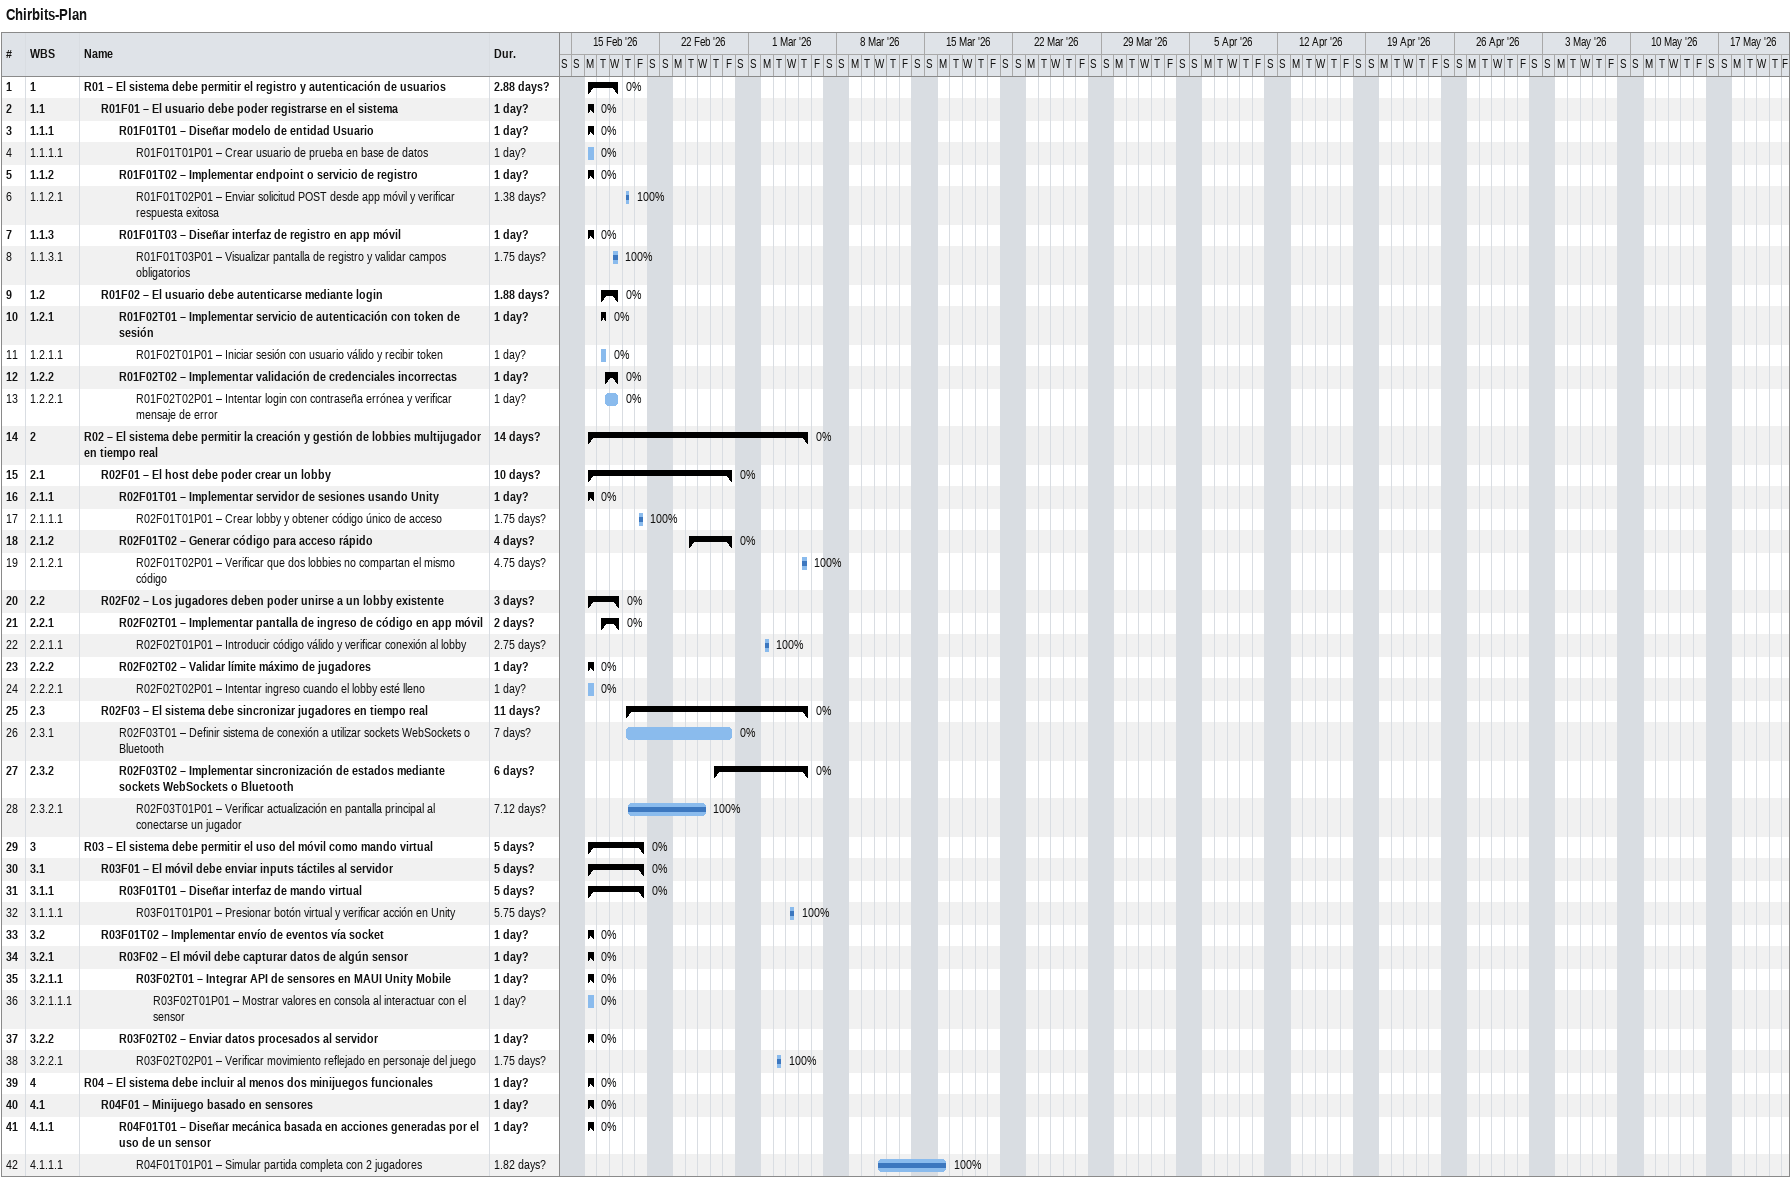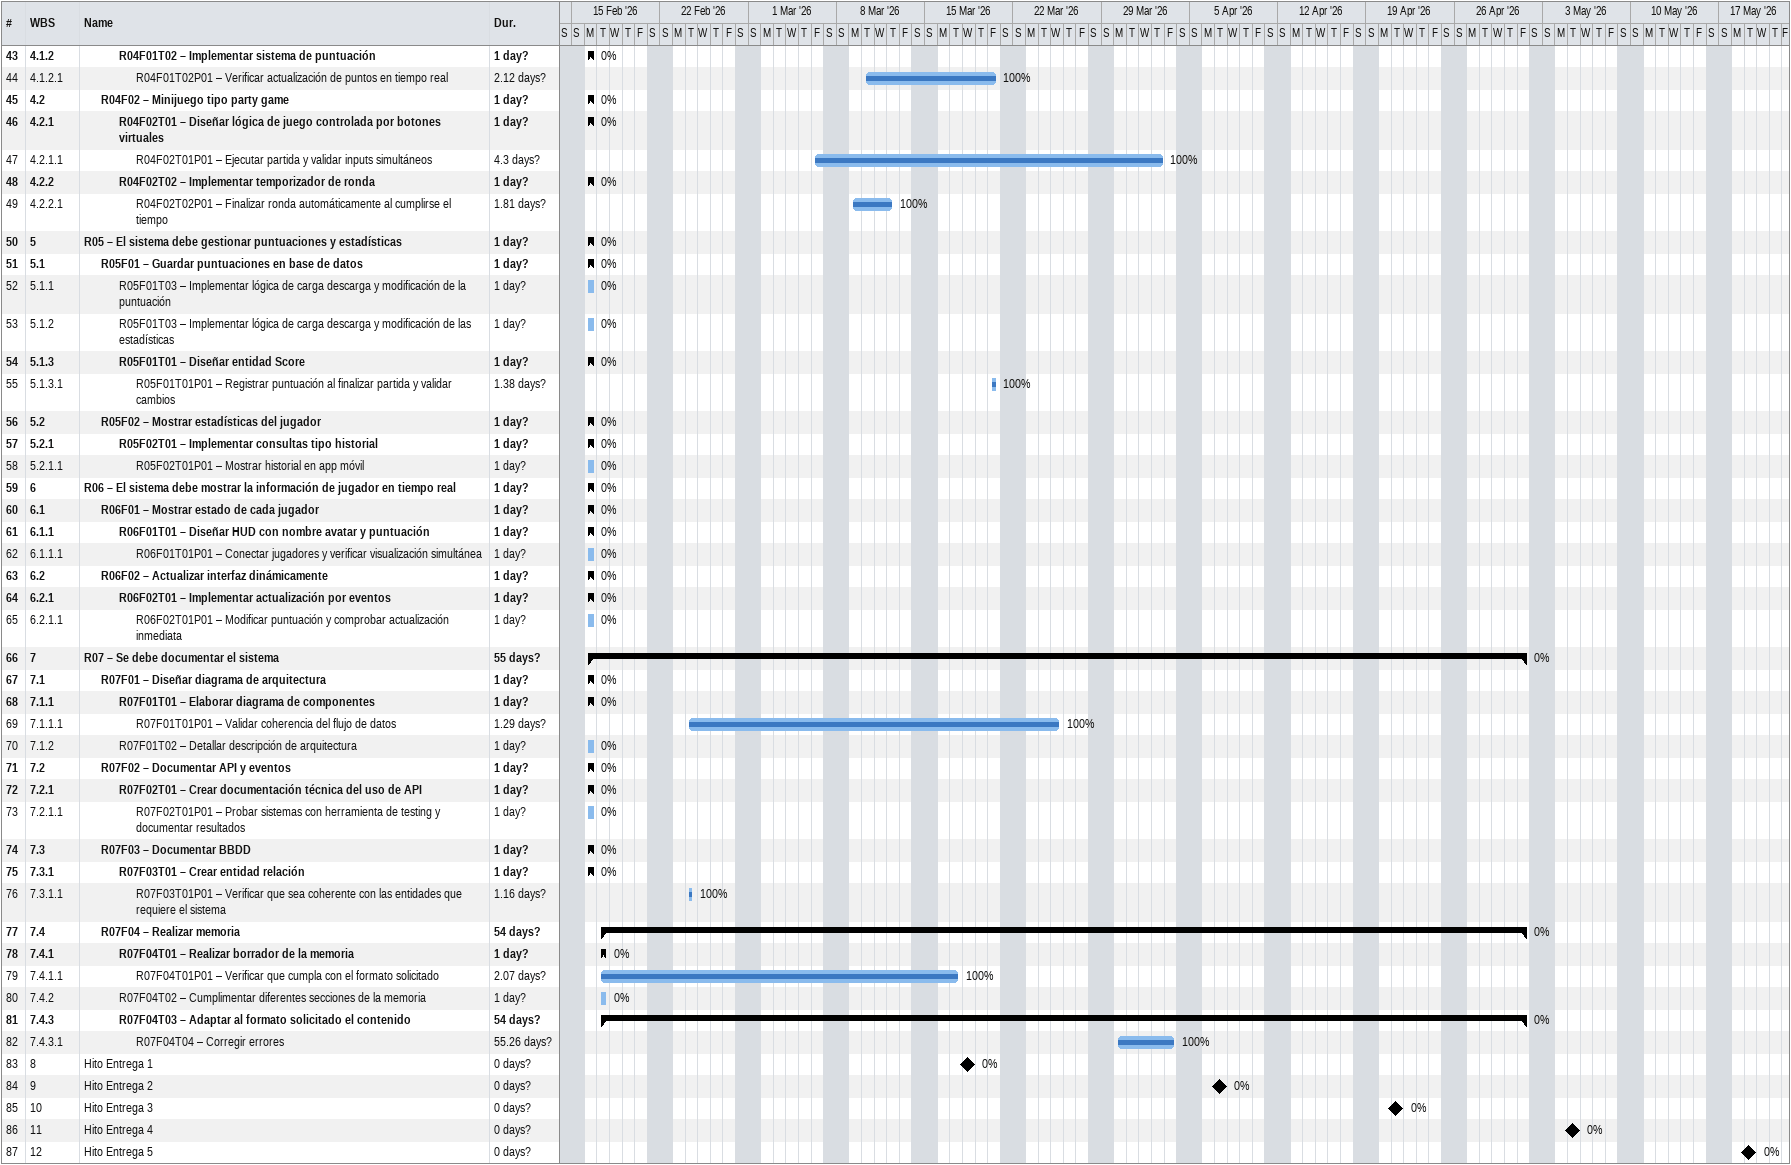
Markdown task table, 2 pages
Chirbits-Plan

| ID | WBS | Task | Duration | Start | Finish | % complete |
|---|---|---|---|---|---|---|
| 1 | 1 | **R01 – El sistema debe permitir el registro y autenticación de usuarios** | 2.88d? | 2026-02-16 | 2026-02-18 | 0 |
| 2 | 1.1 | **R01F01 – El usuario debe poder registrarse en el sistema** | 1d? | 2026-02-16 | 2026-02-16 | 0 |
| 3 | 1.1.1 | **R01F01T01 – Diseñar modelo de entidad Usuario** | 1d? | 2026-02-16 | 2026-02-16 | 0 |
| 4 | 1.1.1.1 | R01F01T01P01 – Crear usuario de prueba en base de datos | 1d? | 2026-02-16 | 2026-02-16 | 0 |
| 5 | 1.1.2 | **R01F01T02 – Implementar endpoint o servicio de registro** | 1d? | 2026-02-16 | 2026-02-16 | 0 |
| 6 | 1.1.2.1 | R01F01T02P01 – Enviar solicitud POST desde app móvil y verificar respuesta exitosa | 1.38d? | 2026-02-19 | 2026-02-19 | 100 |
| 7 | 1.1.3 | **R01F01T03 – Diseñar interfaz de registro en app móvil** | 1d? | 2026-02-16 | 2026-02-16 | 0 |
| 8 | 1.1.3.1 | R01F01T03P01 – Visualizar pantalla de registro y validar campos obligatorios | 1.75d? | 2026-02-18 | 2026-02-18 | 100 |
| 9 | 1.2 | **R01F02 – El usuario debe autenticarse mediante login** | 1.88d? | 2026-02-17 | 2026-02-18 | 0 |
| 10 | 1.2.1 | **R01F02T01 – Implementar servicio de autenticación con token de sesión** | 1d? | 2026-02-17 | 2026-02-17 | 0 |
| 11 | 1.2.1.1 | R01F02T01P01 – Iniciar sesión con usuario válido y recibir token | 1d? | 2026-02-17 | 2026-02-17 | 0 |
| 12 | 1.2.2 | **R01F02T02 – Implementar validación de credenciales incorrectas** | 1d? | 2026-02-17 | 2026-02-18 | 0 |
| 13 | 1.2.2.1 | R01F02T02P01 – Intentar login con contraseña errónea y verificar mensaje de error | 1d? | 2026-02-17 | 2026-02-18 | 0 |
| 14 | 2 | **R02 – El sistema debe permitir la creación y gestión de lobbies multijugador en tiempo real** | 14d? | 2026-02-16 | 2026-03-05 | 0 |
| 15 | 2.1 | **R02F01 – El host debe poder crear un lobby** | 10d? | 2026-02-16 | 2026-02-27 | 0 |
| 16 | 2.1.1 | **R02F01T01 – Implementar servidor de sesiones usando Unity** | 1d? | 2026-02-16 | 2026-02-16 | 0 |
| 17 | 2.1.1.1 | R02F01T01P01 – Crear lobby y obtener código único de acceso | 1.75d? | 2026-02-20 | 2026-02-20 | 100 |
| 18 | 2.1.2 | **R02F01T02 – Generar código para acceso rápido** | 4d? | 2026-02-24 | 2026-02-27 | 0 |
| 19 | 2.1.2.1 | R02F01T02P01 – Verificar que dos lobbies no compartan el mismo código | 4.75d? | 2026-03-05 | 2026-03-05 | 100 |
| 20 | 2.2 | **R02F02 – Los jugadores deben poder unirse a un lobby existente** | 3d? | 2026-02-16 | 2026-02-18 | 0 |
| 21 | 2.2.1 | **R02F02T01 – Implementar pantalla de ingreso de código en app móvil** | 2d? | 2026-02-17 | 2026-02-18 | 0 |
| 22 | 2.2.1.1 | R02F02T01P01 – Introducir código válido y verificar conexión al lobby | 2.75d? | 2026-03-02 | 2026-03-02 | 100 |
| 23 | 2.2.2 | **R02F02T02 – Validar límite máximo de jugadores** | 1d? | 2026-02-16 | 2026-02-16 | 0 |
| 24 | 2.2.2.1 | R02F02T02P01 – Intentar ingreso cuando el lobby esté lleno | 1d? | 2026-02-16 | 2026-02-16 | 0 |
| 25 | 2.3 | **R02F03 – El sistema debe sincronizar jugadores en tiempo real** | 11d? | 2026-02-19 | 2026-03-05 | 0 |
| 26 | 2.3.1 | R02F03T01 – Definir sistema de conexión a utilizar sockets WebSockets o Bluetooth | 7d? | 2026-02-19 | 2026-02-27 | 0 |
| 27 | 2.3.2 | **R02F03T02 – Implementar sincronización de estados mediante sockets WebSockets o Bluetooth** | 6d? | 2026-02-26 | 2026-03-05 | 0 |
| 28 | 2.3.2.1 | R02F03T01P01 – Verificar actualización en pantalla principal al conectarse un jugador | 7.12d? | 2026-02-19 | 2026-02-25 | 100 |
| 29 | 3 | **R03 – El sistema debe permitir el uso del móvil como mando virtual** | 5d? | 2026-02-16 | 2026-02-20 | 0 |
| 30 | 3.1 | **R03F01 – El móvil debe enviar inputs táctiles al servidor** | 5d? | 2026-02-16 | 2026-02-20 | 0 |
| 31 | 3.1.1 | **R03F01T01 – Diseñar interfaz de mando virtual** | 5d? | 2026-02-16 | 2026-02-20 | 0 |
| 32 | 3.1.1.1 | R03F01T01P01 – Presionar botón virtual y verificar acción en Unity | 5.75d? | 2026-03-04 | 2026-03-04 | 100 |
| 33 | 3.2 | **R03F01T02 – Implementar envío de eventos vía socket** | 1d? | 2026-02-16 | 2026-02-16 | 0 |
| 34 | 3.2.1 | **R03F02 – El móvil debe capturar datos de algún sensor** | 1d? | 2026-02-16 | 2026-02-16 | 0 |
| 35 | 3.2.1.1 | **R03F02T01 – Integrar API de sensores en MAUI Unity Mobile** | 1d? | 2026-02-16 | 2026-02-16 | 0 |
| 36 | 3.2.1.1.1 | R03F02T01P01 – Mostrar valores en consola al interactuar con el sensor | 1d? | 2026-02-16 | 2026-02-16 | 0 |
| 37 | 3.2.2 | **R03F02T02 – Enviar datos procesados al servidor** | 1d? | 2026-02-16 | 2026-02-16 | 0 |
| 38 | 3.2.2.1 | R03F02T02P01 – Verificar movimiento reflejado en personaje del juego | 1.75d? | 2026-03-03 | 2026-03-03 | 100 |
| 39 | 4 | **R04 – El sistema debe incluir al menos dos minijuegos funcionales** | 1d? | 2026-02-16 | 2026-02-16 | 0 |
| 40 | 4.1 | **R04F01 – Minijuego basado en sensores** | 1d? | 2026-02-16 | 2026-02-16 | 0 |
| 41 | 4.1.1 | **R04F01T01 – Diseñar mecánica basada en acciones generadas por el uso de un sensor** | 1d? | 2026-02-16 | 2026-02-16 | 0 |
| 42 | 4.1.1.1 | R04F01T01P01 – Simular partida completa con 2 jugadores | 1.82d? | 2026-03-11 | 2026-03-16 | 100 |
| 43 | 4.1.2 | **R04F01T02 – Implementar sistema de puntuación** | 1d? | 2026-02-16 | 2026-02-16 | 0 |
| 44 | 4.1.2.1 | R04F01T02P01 – Verificar actualización de puntos en tiempo real | 2.12d? | 2026-03-10 | 2026-03-20 | 100 |
| 45 | 4.2 | **R04F02 – Minijuego tipo party game** | 1d? | 2026-02-16 | 2026-02-16 | 0 |
| 46 | 4.2.1 | **R04F02T01 – Diseñar lógica de juego controlada por botones virtuales** | 1d? | 2026-02-16 | 2026-02-16 | 0 |
| 47 | 4.2.1.1 | R04F02T01P01 – Ejecutar partida y validar inputs simultáneos | 4.3d? | 2026-03-06 | 2026-04-02 | 100 |
| 48 | 4.2.2 | **R04F02T02 – Implementar temporizador de ronda** | 1d? | 2026-02-16 | 2026-02-16 | 0 |
| 49 | 4.2.2.1 | R04F02T02P01 – Finalizar ronda automáticamente al cumplirse el tiempo | 1.81d? | 2026-03-09 | 2026-03-12 | 100 |
| 50 | 5 | **R05 – El sistema debe gestionar puntuaciones y estadísticas** | 1d? | 2026-02-16 | 2026-02-16 | 0 |
| 51 | 5.1 | **R05F01 – Guardar puntuaciones en base de datos** | 1d? | 2026-02-16 | 2026-02-16 | 0 |
| 52 | 5.1.1 | R05F01T03 – Implementar lógica de carga descarga y modificación de la puntuación | 1d? | 2026-02-16 | 2026-02-16 | 0 |
| 53 | 5.1.2 | R05F01T03 – Implementar lógica de carga descarga y modificación de las estadísticas | 1d? | 2026-02-16 | 2026-02-16 | 0 |
| 54 | 5.1.3 | **R05F01T01 – Diseñar entidad Score** | 1d? | 2026-02-16 | 2026-02-16 | 0 |
| 55 | 5.1.3.1 | R05F01T01P01 – Registrar puntuación al finalizar partida y validar cambios | 1.38d? | 2026-03-20 | 2026-03-20 | 100 |
| 56 | 5.2 | **R05F02 – Mostrar estadísticas del jugador** | 1d? | 2026-02-16 | 2026-02-16 | 0 |
| 57 | 5.2.1 | **R05F02T01 – Implementar consultas tipo historial** | 1d? | 2026-02-16 | 2026-02-16 | 0 |
| 58 | 5.2.1.1 | R05F02T01P01 – Mostrar historial en app móvil | 1d? | 2026-02-16 | 2026-02-16 | 0 |
| 59 | 6 | **R06 – El sistema debe mostrar la información de jugador en tiempo real** | 1d? | 2026-02-16 | 2026-02-16 | 0 |
| 60 | 6.1 | **R06F01 – Mostrar estado de cada jugador** | 1d? | 2026-02-16 | 2026-02-16 | 0 |
| 61 | 6.1.1 | **R06F01T01 – Diseñar HUD con nombre avatar y puntuación** | 1d? | 2026-02-16 | 2026-02-16 | 0 |
| 62 | 6.1.1.1 | R06F01T01P01 – Conectar jugadores y verificar visualización simultánea | 1d? | 2026-02-16 | 2026-02-16 | 0 |
| 63 | 6.2 | **R06F02 – Actualizar interfaz dinámicamente** | 1d? | 2026-02-16 | 2026-02-16 | 0 |
| 64 | 6.2.1 | **R06F02T01 – Implementar actualización por eventos** | 1d? | 2026-02-16 | 2026-02-16 | 0 |
| 65 | 6.2.1.1 | R06F02T01P01 – Modificar puntuación y comprobar actualización inmediata | 1d? | 2026-02-16 | 2026-02-16 | 0 |
| 66 | 7 | **R07 – Se debe documentar el sistema** | 55d? | 2026-02-16 | 2026-05-01 | 0 |
| 67 | 7.1 | **R07F01 – Diseñar diagrama de arquitectura** | 1d? | 2026-02-16 | 2026-02-16 | 0 |
| 68 | 7.1.1 | **R07F01T01 – Elaborar diagrama de componentes** | 1d? | 2026-02-16 | 2026-02-16 | 0 |
| 69 | 7.1.1.1 | R07F01T01P01 – Validar coherencia del flujo de datos | 1.29d? | 2026-02-24 | 2026-03-25 | 100 |
| 70 | 7.1.2 | R07F01T02 – Detallar descripción de arquitectura | 1d? | 2026-02-16 | 2026-02-16 | 0 |
| 71 | 7.2 | **R07F02 – Documentar API y eventos** | 1d? | 2026-02-16 | 2026-02-16 | 0 |
| 72 | 7.2.1 | **R07F02T01 – Crear documentación técnica del uso de API** | 1d? | 2026-02-16 | 2026-02-16 | 0 |
| 73 | 7.2.1.1 | R07F02T01P01 – Probar sistemas con herramienta de testing y documentar resultados | 1d? | 2026-02-16 | 2026-02-16 | 0 |
| 74 | 7.3 | **R07F03 – Documentar BBDD** | 1d? | 2026-02-16 | 2026-02-16 | 0 |
| 75 | 7.3.1 | **R07F03T01 – Crear entidad relación** | 1d? | 2026-02-16 | 2026-02-16 | 0 |
| 76 | 7.3.1.1 | R07F03T01P01 – Verificar que sea coherente con las entidades que requiere el sistema | 1.16d? | 2026-02-24 | 2026-02-24 | 100 |
| 77 | 7.4 | **R07F04 – Realizar memoria** | 54d? | 2026-02-17 | 2026-05-01 | 0 |
| 78 | 7.4.1 | **R07F04T01 – Realizar borrador de la memoria** | 1d? | 2026-02-17 | 2026-02-17 | 0 |
| 79 | 7.4.1.1 | R07F04T01P01 – Verificar que cumpla con el formato solicitado | 2.07d? | 2026-02-17 | 2026-03-17 | 100 |
| 80 | 7.4.2 | R07F04T02 – Cumplimentar diferentes secciones de la memoria | 1d? | 2026-02-17 | 2026-02-17 | 0 |
| 81 | 7.4.3 | **R07F04T03 – Adaptar al formato solicitado el contenido** | 54d? | 2026-02-17 | 2026-05-01 | 0 |
| 82 | 7.4.3.1 | R07F04T04 – Corregir errores | 55.26d? | 2026-03-30 | 2026-04-03 | 100 |
| 83 | 8 | Hito Entrega 1 | 0d? | 2026-03-18 | 2026-03-18 | 0 |
| 84 | 9 | Hito Entrega 2 | 0d? | 2026-04-07 | 2026-04-07 | 0 |
| 85 | 10 | Hito Entrega 3 | 0d? | 2026-04-21 | 2026-04-21 | 0 |
| 86 | 11 | Hito Entrega 4 | 0d? | 2026-05-05 | 2026-05-05 | 0 |
| 87 | 12 | Hito Entrega 5 | 0d? | 2026-05-19 | 2026-05-19 | 0 |
